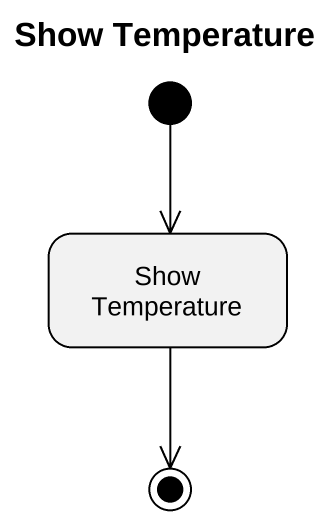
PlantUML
@startuml
title Show Temperature
hide empty description
state "Show Temperature" as Show_Temperature
[*] --> Show_Temperature
Show_Temperature --> [*]
@enduml
